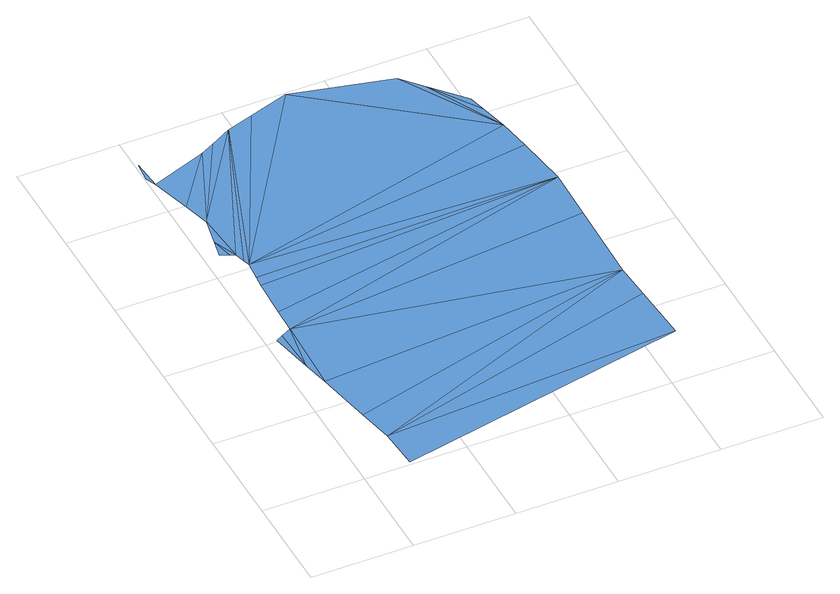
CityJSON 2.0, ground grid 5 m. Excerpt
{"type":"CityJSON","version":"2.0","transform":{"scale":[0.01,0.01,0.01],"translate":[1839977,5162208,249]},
"CityObjects":{
"waterbody1":{"type":"WaterBody","attributes":{"class":"unknow","usage":"unknow"},"geometry":[{"type":"MultiSurface","lod":"3","boundaries":[[[0,1,2]],[[2,3,4]],[[0,2,4]],[[5,6,7]],[[5,7,8]],[[9,5,8]],[[10,11,12]],[[13,9,14]],[[12,13,14]],[[15,16,17]],[[8,15,17]],[[9,8,17]],[[14,9,18]],[[19,20,21]],[[18,9,17]],[[22,19,23]],[[3,22,23]],[[17,16,24]],[[4,3,23]],[[24,16,25]],[[26,4,27]],[[28,26,27]],[[29,28,27]],[[16,29,27]],[[30,19,21]],[[23,19,30]],[[4,23,31]],[[25,16,32]],[[4,31,27]],[[33,16,27]],[[32,16,33]],[[34,25,32]],[[35,34,32]],[[36,35,32]],[[37,35,36]]],"semantics":{"surfaces":[{"type":"WaterSurface"}],"values":[0,0,0,0,0,0,0,0,0,0,0,0,0,0,0,0,0,0,0,0,0,0,0,0,0,0,0,0,0,0,0,0,0,0,0]}}]}
},
"vertices":[
[88,1027,7],[55,1009,7],[98,799,7],[125,667,7],[139,1054,7],[93,1726,7],[75,1637,7],[115,1619,7],[141,1608,7],[121,1866,7],[15,2337,7],[6,2243,7],[27,2191,7],[85,1992,7],[302,2289,7],[156,1557,7],[166,1525,7],[477,2384,7],[370,2326,7],[215,217,7],[229,18,7],[1665,309,7],[180,391,7],[1633,780,7],[605,2425,7],[807,2491,7],[144,1178,7],[1649,1471,7],[153,1375,7],[158,1433,7],[1645,598,7],[1643,1204,7],[1584,1891,7],[1609,1729,7],[1294,2375,7],[1385,2274,7],[1551,2027,7],[1530,2112,7]
]}
